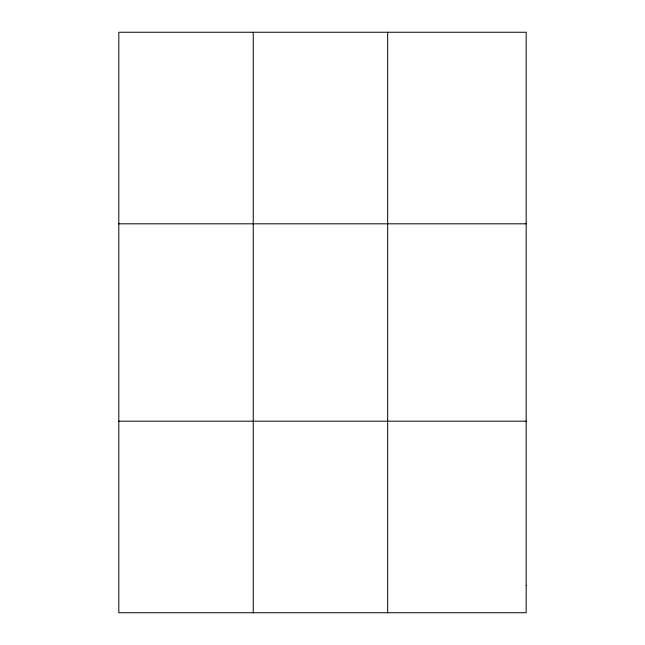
<?xml version="1.0" encoding="UTF-8"?>
<svg xmlns="http://www.w3.org/2000/svg" width="645" height="645" viewBox="0 0 645 645"><rect width="100%" height="100%" fill="white"/><g stroke="black" fill="none" stroke-linecap="round" stroke-linejoin="round"><path stroke-width="0.97" d="M253.251 32.25L253.251 612.75M387.677 32.25L387.677 612.75M118.817 223.815L526.183 223.815M118.817 421.185L526.183 421.185M526.183 585.386L526.183 612.75L118.817 612.75L118.817 32.25L526.183 32.25L526.183 585.386"/></g></svg>
